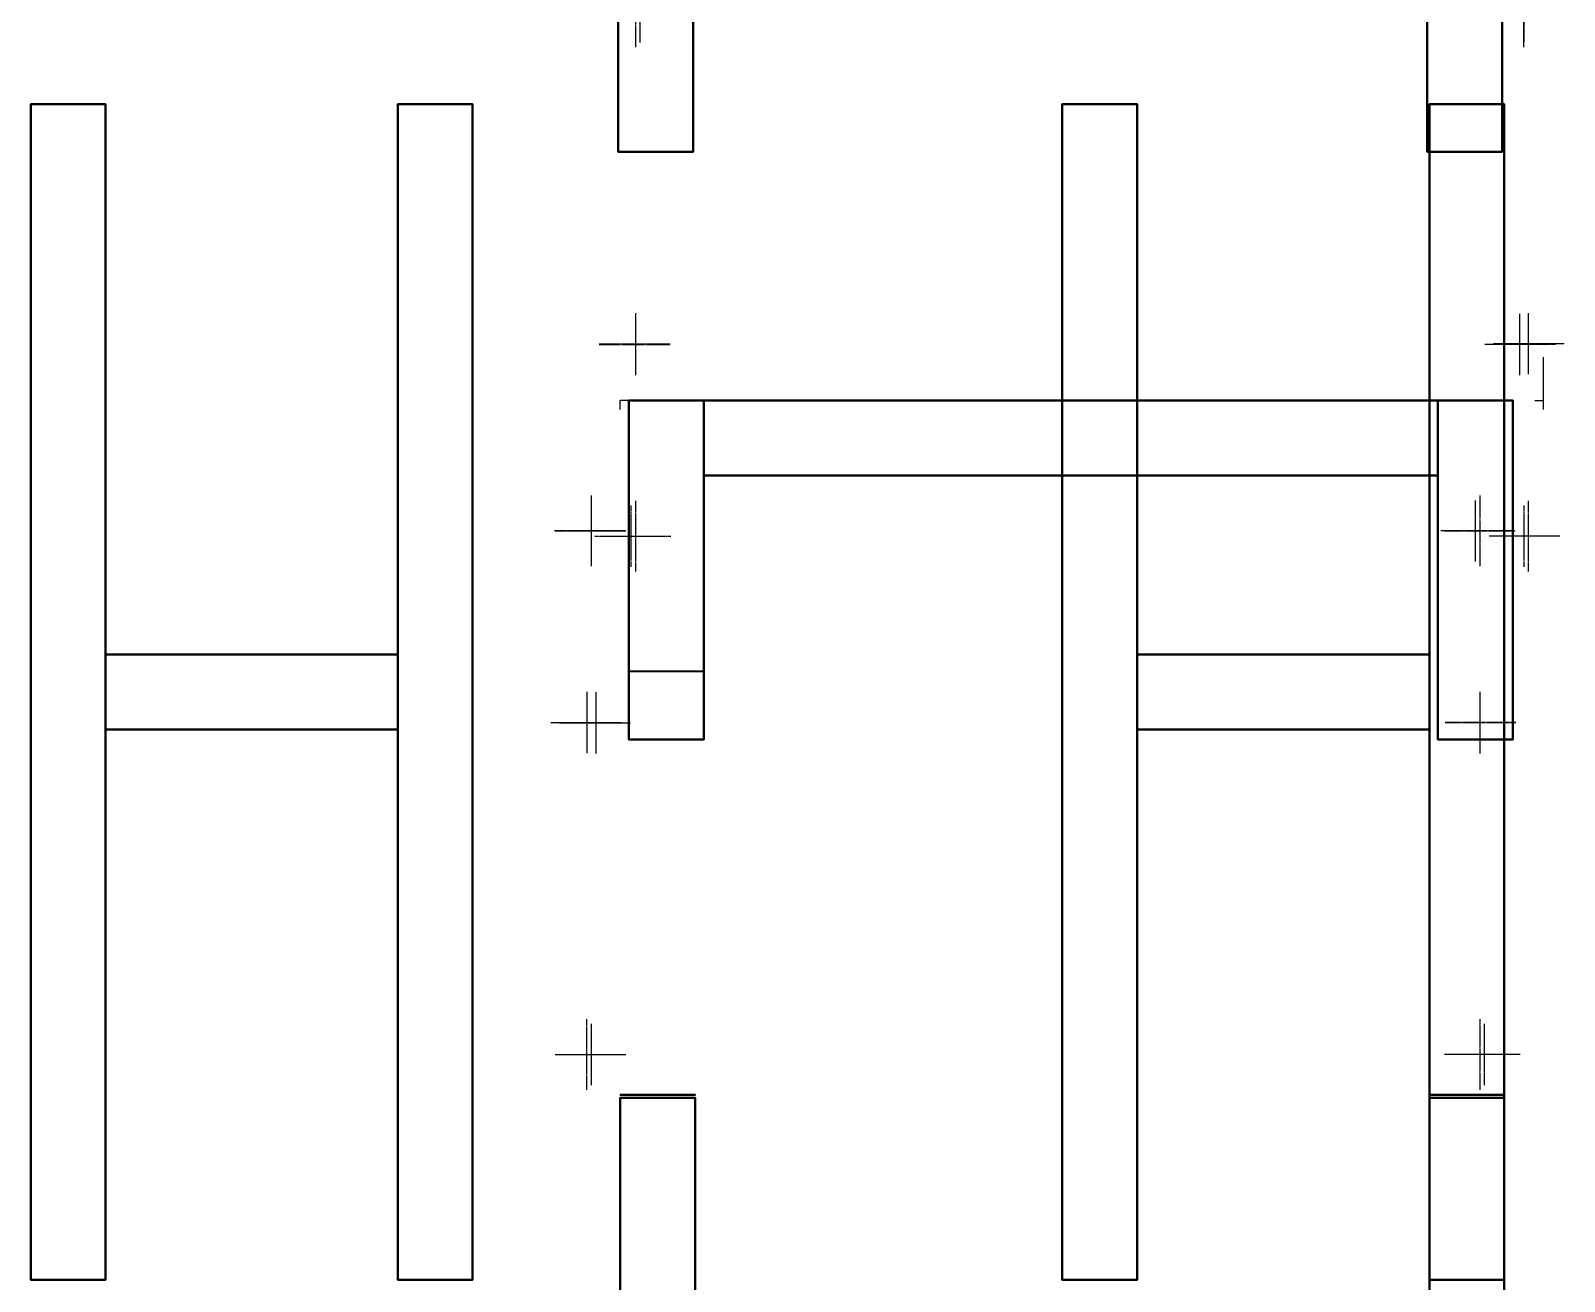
# Model space of a CAD drawing. Header units: millimetres. Extents: x 243124 to 273071, y 145208 to 177017.
# Drawn here: x 272550 to 273071, y 148943 to 149368 of the extents above; entities that cross this region are included whole.
import ezdxf

# ---------------------------------------------------------------- set-up
doc = ezdxf.new("R2010")
doc.units = ezdxf.units.MM
doc.linetypes.add('DASHDOT2', pattern=[12.7, 6.35, -3.175, 0, -3.175])
for name, color, linetype in [('I-INST-RED-BMS-HDT', 1, 'Continuous'), ('I-INST-RED-BMS-HDT @ 1', 1, 'Continuous'), ('I-INST-YELLOW-DCS-HDT @ 1', 2, 'Continuous'), ('INST-ORANGE-SIS-HDT @ 1', 30, 'Continuous')]:
    doc.layers.add(name, color=color, linetype=linetype)

# ---------------------------------------------------------------- blocks, each defined once
blk = doc.blocks.new('*U21')
at = {"lineweight": 35}
mesh = blk.add_polyface(dxfattribs=at)
corners = [(-150, 399), (-150, 0), (-150, 0, 117), (-150, 399, 117)]
mesh.append_faces([[corners[k] for k in face] for face in [(0, 1, 2, 3)]])
mesh = blk.add_polyface(dxfattribs=at)
corners = [(-150, 399, 117), (-150, 0, 117), (-124.61, 0, 117), (-124.61, 399, 117)]
mesh.append_faces([[corners[k] for k in face] for face in [(0, 1, 2, 3)]])
mesh = blk.add_polyface(dxfattribs=at)
corners = [(-124.61, 399), (-124.61, 0), (-150, 0), (-150, 399)]
mesh.append_faces([[corners[k] for k in face] for face in [(0, 1, 2, 3)]])
mesh = blk.add_polyface(dxfattribs=at)
corners = [(-124.61, 399, 117), (-124.61, 0, 117), (-124.61, 0), (-124.61, 399)]
mesh.append_faces([[corners[k] for k in face] for face in [(0, 1, 2, 3)]])
mesh = blk.add_polyface(dxfattribs=at)
corners = [(0, 399), (0, 0), (-25.41, 0), (-25.41, 399)]
mesh.append_faces([[corners[k] for k in face] for face in [(0, 1, 2, 3)]])
mesh = blk.add_polyface(dxfattribs=at)
corners = [(-25.41, 399), (-25.41, 0), (-25.41, 0, 117), (-25.41, 399, 117)]
mesh.append_faces([[corners[k] for k in face] for face in [(0, 1, 2, 3)]])
mesh = blk.add_polyface(dxfattribs=at)
corners = [(-25.41, 399, 117), (-25.41, 0, 117), (0, 0, 117), (0, 399, 117)]
mesh.append_faces([[corners[k] for k in face] for face in [(0, 1, 2, 3)]])
mesh = blk.add_polyface(dxfattribs=at)
corners = [(0, 399, 117), (0, 0, 117), (0, 0), (0, 399)]
mesh.append_faces([[corners[k] for k in face] for face in [(0, 1, 2, 3)]])
mesh = blk.add_polyface(dxfattribs=at)
corners = [(-124.61, 186.8, 25.4), (-25.41, 186.8, 25.4), (-25.41, 212.2, 25.4), (-124.61, 212.2, 25.4)]
mesh.append_faces([[corners[k] for k in face] for face in [(0, 1, 2, 3)]])
mesh = blk.add_polyface(dxfattribs=at)
corners = [(-124.61, 212.2, 25.4), (-25.41, 212.2, 25.4), (-25.41, 212.2), (-124.61, 212.2)]
mesh.append_faces([[corners[k] for k in face] for face in [(0, 1, 2, 3)]])
mesh = blk.add_polyface(dxfattribs=at)
corners = [(-124.61, 212.2), (-25.41, 212.2), (-25.41, 186.8), (-124.61, 186.8)]
mesh.append_faces([[corners[k] for k in face] for face in [(0, 1, 2, 3)]])
mesh = blk.add_polyface(dxfattribs=at)
corners = [(-124.61, 186.8), (-25.41, 186.8), (-25.41, 186.8, 25.4), (-124.61, 186.8, 25.4)]
mesh.append_faces([[corners[k] for k in face] for face in [(0, 1, 2, 3)]])
mesh = blk.add_polyface(dxfattribs=at)
corners = [(-150, 0), (-124.61, 0), (-124.61, 0, 117), (-150, 0, 117), (0, 0, 117), (-25.41, 0, 117), (-25.41, 0), (0, 0)]
mesh.append_faces([[corners[k] for k in face] for face in [(2, 3, 0, 1), (4, 5, 6, 7)]])
blk = doc.blocks.new('HY-ST115 TRAMO RECTO 300')
at = {"lineweight": 35}
mesh = blk.add_polyface(dxfattribs=at)
corners = [(0, 300), (0, 274.61), (0, 274.61, 115), (0, 300, 115), (0, 0, 115), (0, 25.41, 115), (0, 25.41), (0, 0)]
mesh.append_faces([[corners[k] for k in face] for face in [(2, 3, 0, 1), (4, 5, 6, 7)]])
mesh = blk.add_polyface(dxfattribs=at)
corners = [(2999, 300), (0, 300), (0, 300, 115), (2999, 300, 115)]
mesh.append_faces([[corners[k] for k in face] for face in [(0, 1, 2, 3)]])
mesh = blk.add_polyface(dxfattribs=at)
corners = [(2999, 300, 92), (0, 300, 115), (0, 274.61, 115), (2999, 274.61, 92)]
mesh.append_faces([[corners[k] for k in face] for face in [(0, 1, 2, 3)]])
mesh = blk.add_polyface(dxfattribs=at)
corners = [(2999, 274.61), (0, 274.61), (0, 300), (2999, 300)]
mesh.append_faces([[corners[k] for k in face] for face in [(0, 1, 2, 3)]])
mesh = blk.add_polyface(dxfattribs=at)
corners = [(2999, 300), (2999, 300, 115), (2999, 274.61, 115), (2999, 274.61), (2999, 0, 115), (2999, 0), (2999, 25.41), (2999, 25.41, 115)]
mesh.append_faces([[corners[k] for k in face] for face in [(0, 1, 2, 3), (6, 7, 4, 5)]])
mesh = blk.add_polyface(dxfattribs=at)
corners = [(3000, 300), (3000, 274.61), (3000, 274.61, 115), (3000, 300, 115), (3000, 0, 115), (3000, 25.41, 115), (3000, 25.41), (3000, 0)]
mesh.append_faces([[corners[k] for k in face] for face in [(2, 3, 0, 1), (4, 5, 6, 7)]])
mesh = blk.add_polyface(dxfattribs=at)
corners = [(2999, 274.61, 115), (0, 274.61, 115), (0, 274.61), (2999, 274.61)]
mesh.append_faces([[corners[k] for k in face] for face in [(0, 1, 2, 3)]])
mesh = blk.add_polyface(dxfattribs=at)
corners = [(186.8, 274.61), (186.8, 25.41), (186.8, 25.41, 25.4), (186.8, 274.61, 25.4)]
mesh.append_faces([[corners[k] for k in face] for face in [(0, 1, 2, 3)]])
mesh = blk.add_polyface(dxfattribs=at)
corners = [(186.8, 274.61, 25.4), (186.8, 25.41, 25.4), (212.2, 25.41, 25.4), (212.2, 274.61, 25.4)]
mesh.append_faces([[corners[k] for k in face] for face in [(0, 1, 2, 3)]])
mesh = blk.add_polyface(dxfattribs=at)
corners = [(212.2, 274.61), (212.2, 25.41), (186.8, 25.41), (186.8, 274.61)]
mesh.append_faces([[corners[k] for k in face] for face in [(0, 1, 2, 3)]])
mesh = blk.add_polyface(dxfattribs=at)
corners = [(212.2, 274.61, 25.4), (212.2, 25.41, 25.4), (212.2, 25.41), (212.2, 274.61)]
mesh.append_faces([[corners[k] for k in face] for face in [(0, 1, 2, 3)]])
mesh = blk.add_polyface(dxfattribs=at)
corners = [(586.8, 274.61), (586.8, 25.41), (586.8, 25.41, 25.4), (586.8, 274.61, 25.4)]
mesh.append_faces([[corners[k] for k in face] for face in [(0, 1, 2, 3)]])
mesh = blk.add_polyface(dxfattribs=at)
corners = [(586.8, 274.61, 25.4), (586.8, 25.41, 25.4), (612.2, 25.41, 25.4), (612.2, 274.61, 25.4)]
mesh.append_faces([[corners[k] for k in face] for face in [(0, 1, 2, 3)]])
mesh = blk.add_polyface(dxfattribs=at)
corners = [(612.2, 274.61), (612.2, 25.41), (586.8, 25.41), (586.8, 274.61)]
mesh.append_faces([[corners[k] for k in face] for face in [(0, 1, 2, 3)]])
mesh = blk.add_polyface(dxfattribs=at)
corners = [(612.2, 274.61, 25.4), (612.2, 25.41, 25.4), (612.2, 25.41), (612.2, 274.61)]
mesh.append_faces([[corners[k] for k in face] for face in [(0, 1, 2, 3)]])
mesh = blk.add_polyface(dxfattribs=at)
corners = [(986.8, 274.61), (986.8, 25.41), (986.8, 25.41, 25.4), (986.8, 274.61, 25.4)]
mesh.append_faces([[corners[k] for k in face] for face in [(0, 1, 2, 3)]])
mesh = blk.add_polyface(dxfattribs=at)
corners = [(986.8, 274.61, 25.4), (986.8, 25.41, 25.4), (1012.2, 25.41, 25.4), (1012.2, 274.61, 25.4)]
mesh.append_faces([[corners[k] for k in face] for face in [(0, 1, 2, 3)]])
mesh = blk.add_polyface(dxfattribs=at)
corners = [(1012.2, 274.61), (1012.2, 25.41), (986.8, 25.41), (986.8, 274.61)]
mesh.append_faces([[corners[k] for k in face] for face in [(0, 1, 2, 3)]])
mesh = blk.add_polyface(dxfattribs=at)
corners = [(1012.2, 274.61, 25.4), (1012.2, 25.41, 25.4), (1012.2, 25.41), (1012.2, 274.61)]
mesh.append_faces([[corners[k] for k in face] for face in [(0, 1, 2, 3)]])
mesh = blk.add_polyface(dxfattribs=at)
corners = [(1386.8, 274.61), (1386.8, 25.41), (1386.8, 25.41, 25.4), (1386.8, 274.61, 25.4)]
mesh.append_faces([[corners[k] for k in face] for face in [(0, 1, 2, 3)]])
mesh = blk.add_polyface(dxfattribs=at)
corners = [(1386.8, 274.61, 25.4), (1386.8, 25.41, 25.4), (1412.2, 25.41, 25.4), (1412.2, 274.61, 25.4)]
mesh.append_faces([[corners[k] for k in face] for face in [(0, 1, 2, 3)]])
mesh = blk.add_polyface(dxfattribs=at)
corners = [(1412.2, 274.61), (1412.2, 25.41), (1386.8, 25.41), (1386.8, 274.61)]
mesh.append_faces([[corners[k] for k in face] for face in [(0, 1, 2, 3)]])
mesh = blk.add_polyface(dxfattribs=at)
corners = [(1412.2, 274.61, 25.4), (1412.2, 25.41, 25.4), (1412.2, 25.41), (1412.2, 274.61)]
mesh.append_faces([[corners[k] for k in face] for face in [(0, 1, 2, 3)]])
mesh = blk.add_polyface(dxfattribs=at)
corners = [(1786.8, 274.61), (1786.8, 25.41), (1786.8, 25.41, 25.4), (1786.8, 274.61, 25.4)]
mesh.append_faces([[corners[k] for k in face] for face in [(0, 1, 2, 3)]])
mesh = blk.add_polyface(dxfattribs=at)
corners = [(1786.8, 274.61, 25.4), (1786.8, 25.41, 25.4), (1812.2, 25.41, 25.4), (1812.2, 274.61, 25.4)]
mesh.append_faces([[corners[k] for k in face] for face in [(0, 1, 2, 3)]])
mesh = blk.add_polyface(dxfattribs=at)
corners = [(1812.2, 274.61), (1812.2, 25.41), (1786.8, 25.41), (1786.8, 274.61)]
mesh.append_faces([[corners[k] for k in face] for face in [(0, 1, 2, 3)]])
mesh = blk.add_polyface(dxfattribs=at)
corners = [(1812.2, 274.61, 25.4), (1812.2, 25.41, 25.4), (1812.2, 25.41), (1812.2, 274.61)]
mesh.append_faces([[corners[k] for k in face] for face in [(0, 1, 2, 3)]])
mesh = blk.add_polyface(dxfattribs=at)
corners = [(2186.8, 274.61), (2186.8, 25.41), (2186.8, 25.41, 25.4), (2186.8, 274.61, 25.4)]
mesh.append_faces([[corners[k] for k in face] for face in [(0, 1, 2, 3)]])
mesh = blk.add_polyface(dxfattribs=at)
corners = [(2186.8, 274.61, 25.4), (2186.8, 25.41, 25.4), (2212.2, 25.41, 25.4), (2212.2, 274.61, 25.4)]
mesh.append_faces([[corners[k] for k in face] for face in [(0, 1, 2, 3)]])
mesh = blk.add_polyface(dxfattribs=at)
corners = [(2212.2, 274.61), (2212.2, 25.41), (2186.8, 25.41), (2186.8, 274.61)]
mesh.append_faces([[corners[k] for k in face] for face in [(0, 1, 2, 3)]])
mesh = blk.add_polyface(dxfattribs=at)
corners = [(2212.2, 274.61, 25.4), (2212.2, 25.41, 25.4), (2212.2, 25.41), (2212.2, 274.61)]
mesh.append_faces([[corners[k] for k in face] for face in [(0, 1, 2, 3)]])
mesh = blk.add_polyface(dxfattribs=at)
corners = [(2586.8, 274.61), (2586.8, 25.41), (2586.8, 25.41, 25.4), (2586.8, 274.61, 25.4)]
mesh.append_faces([[corners[k] for k in face] for face in [(0, 1, 2, 3)]])
mesh = blk.add_polyface(dxfattribs=at)
corners = [(2586.8, 274.61, 25.4), (2586.8, 25.41, 25.4), (2612.2, 25.41, 25.4), (2612.2, 274.61, 25.4)]
mesh.append_faces([[corners[k] for k in face] for face in [(0, 1, 2, 3)]])
mesh = blk.add_polyface(dxfattribs=at)
corners = [(2612.2, 274.61), (2612.2, 25.41), (2586.8, 25.41), (2586.8, 274.61)]
mesh.append_faces([[corners[k] for k in face] for face in [(0, 1, 2, 3)]])
mesh = blk.add_polyface(dxfattribs=at)
corners = [(2612.2, 274.61, 25.4), (2612.2, 25.41, 25.4), (2612.2, 25.41), (2612.2, 274.61)]
mesh.append_faces([[corners[k] for k in face] for face in [(0, 1, 2, 3)]])
mesh = blk.add_polyface(dxfattribs=at)
corners = [(2999, 0), (0, 0), (0, 25.41), (2999, 25.41)]
mesh.append_faces([[corners[k] for k in face] for face in [(0, 1, 2, 3)]])
mesh = blk.add_polyface(dxfattribs=at)
corners = [(2999, 25.41), (0, 25.41), (0, 25.41, 115), (2999, 25.41, 115)]
mesh.append_faces([[corners[k] for k in face] for face in [(0, 1, 2, 3)]])
mesh = blk.add_polyface(dxfattribs=at)
corners = [(2999, 25.41, 115), (0, 25.41, 115), (0, 0, 115), (2999, 0, 115)]
mesh.append_faces([[corners[k] for k in face] for face in [(0, 1, 2, 3)]])
mesh = blk.add_polyface(dxfattribs=at)
corners = [(600, 0, 0.01), (574.6, 0, 0.01), (574.6, 0, 115.01), (600, 0, 115.01), (0, 0, 115.01), (0, 0, 115.01), (0, 0, 0.01), (0, 0, 0.01)]
mesh.append_faces([[corners[k] for k in face] for face in [(0, 1, 2, 3), (6, 7, 4, 5)]])
mesh = blk.add_polyface(dxfattribs=at)
corners = [(2999, 0, 115), (0, 0, 115), (0, 0), (2999, 0)]
mesh.append_faces([[corners[k] for k in face] for face in [(0, 1, 2, 3)]])
blk = doc.blocks.new('*U23')
at = {"lineweight": 35}
mesh = blk.add_polyface(dxfattribs=at)
corners = [(-150, 399), (-150, 0), (-150, 0, 117), (-150, 399, 117)]
mesh.append_faces([[corners[k] for k in face] for face in [(0, 1, 2, 3)]])
mesh = blk.add_polyface(dxfattribs=at)
corners = [(-150, 399, 117), (-150, 0, 117), (-124.61, 0, 117), (-124.61, 399, 117)]
mesh.append_faces([[corners[k] for k in face] for face in [(0, 1, 2, 3)]])
mesh = blk.add_polyface(dxfattribs=at)
corners = [(-124.61, 399), (-124.61, 0), (-150, 0), (-150, 399)]
mesh.append_faces([[corners[k] for k in face] for face in [(0, 1, 2, 3)]])
mesh = blk.add_polyface(dxfattribs=at)
corners = [(-124.61, 399, 117), (-124.61, 0, 117), (-124.61, 0), (-124.61, 399)]
mesh.append_faces([[corners[k] for k in face] for face in [(0, 1, 2, 3)]])
mesh = blk.add_polyface(dxfattribs=at)
corners = [(0, 399), (0, 0), (-25.41, 0), (-25.41, 399)]
mesh.append_faces([[corners[k] for k in face] for face in [(0, 1, 2, 3)]])
mesh = blk.add_polyface(dxfattribs=at)
corners = [(-25.41, 399), (-25.41, 0), (-25.41, 0, 117), (-25.41, 399, 117)]
mesh.append_faces([[corners[k] for k in face] for face in [(0, 1, 2, 3)]])
mesh = blk.add_polyface(dxfattribs=at)
corners = [(-25.41, 399, 117), (-25.41, 0, 117), (0, 0, 117), (0, 399, 117)]
mesh.append_faces([[corners[k] for k in face] for face in [(0, 1, 2, 3)]])
mesh = blk.add_polyface(dxfattribs=at)
corners = [(0, 399, 117), (0, 0, 117), (0, 0), (0, 399)]
mesh.append_faces([[corners[k] for k in face] for face in [(0, 1, 2, 3)]])
mesh = blk.add_polyface(dxfattribs=at)
corners = [(-124.61, 186.8, 25.4), (-25.41, 186.8, 25.4), (-25.41, 212.2, 25.4), (-124.61, 212.2, 25.4)]
mesh.append_faces([[corners[k] for k in face] for face in [(0, 1, 2, 3)]])
mesh = blk.add_polyface(dxfattribs=at)
corners = [(-124.61, 212.2, 25.4), (-25.41, 212.2, 25.4), (-25.41, 212.2), (-124.61, 212.2)]
mesh.append_faces([[corners[k] for k in face] for face in [(0, 1, 2, 3)]])
mesh = blk.add_polyface(dxfattribs=at)
corners = [(-124.61, 212.2), (-25.41, 212.2), (-25.41, 186.8), (-124.61, 186.8)]
mesh.append_faces([[corners[k] for k in face] for face in [(0, 1, 2, 3)]])
mesh = blk.add_polyface(dxfattribs=at)
corners = [(-124.61, 186.8), (-25.41, 186.8), (-25.41, 186.8, 25.4), (-124.61, 186.8, 25.4)]
mesh.append_faces([[corners[k] for k in face] for face in [(0, 1, 2, 3)]])
mesh = blk.add_polyface(dxfattribs=at)
corners = [(-150, 0), (-124.61, 0), (-124.61, 0, 117), (-150, 0, 117), (0, 0, 117), (-25.41, 0, 117), (-25.41, 0), (0, 0)]
mesh.append_faces([[corners[k] for k in face] for face in [(2, 3, 0, 1), (4, 5, 6, 7)]])
blk = doc.blocks.new('HY-ST115 ESLA-1izq')
at = {"color": 1, "linetype": 'DASHDOT2', "ltscale": 0.025}
for p, q in [((0, -12), (0, 12)), ((-12, 0), (12, 0))]:
    blk.add_line(p, q, dxfattribs=at)
at = {"color": 1, "linetype": 'DASHDOT2', "ltscale": 0.025, "extrusion": (-1, 1.09137e-11, -2.86885e-15)}
blk.add_line((0, 0, -11.5), (0, 0, 12.5), dxfattribs=at)
blk = doc.blocks.new('HY-ST115 ESLA-2izq')
at = {"color": 1, "linetype": 'DASHDOT2', "ltscale": 0.025, "extrusion": (-2.60398e-16, -6.66134e-16, -1)}
for p, q in [((0, -12), (0, 12)), ((12, 0), (-12, 0))]:
    blk.add_line(p, q, dxfattribs=at)
at = {"color": 1, "linetype": 'DASHDOT2', "ltscale": 0.025, "extrusion": (-1, -3.88578e-16, -7.67073e-17)}
blk.add_line((0, 0, 12), (0, 0, -12), dxfattribs=at)
blk = doc.blocks.new('HY-ST115 ESLA-ME1der1')
at = {"color": 1, "extrusion": (-2.60398e-16, -2.22045e-16, -1)}
for p, q in [((0, -12, 1.5), (0, 12, 1.5)), ((130, -12), (130, 12)), ((12, 0, 1.5), (-12, 0, 1.5)), ((142, 0), (118, 0))]:
    blk.add_line(p, q, dxfattribs=at)
at = {"color": 1, "extrusion": (1, -2.22045e-16, -7.67073e-17)}
for p, q in [((130, 0, 12.25), (130, 0, -11.75)), ((0, 0, 13.75), (0, 0, -10.25))]:
    blk.add_line(p, q, dxfattribs=at)
blk = doc.blocks.new('HY-ST115 ESLA-ME1izq')
at = {"color": 1, "linetype": 'DASHDOT2', "ltscale": 0.025, "extrusion": (2.60398e-16, -2.22045e-16, -1)}
for p, q in [((0, -12, -1.5), (0, 12, -1.5)), ((130, -12), (130, 12)), ((-12, 0, -1.5), (12, 0, -1.5)), ((118, 0), (142, 0))]:
    blk.add_line(p, q, dxfattribs=at)
at = {"color": 1, "linetype": 'DASHDOT2', "ltscale": 0.025, "extrusion": (-1, -2.22045e-16, -7.67073e-17)}
for p, q in [((0, 0, 10.75), (0, 0, -13.25)), ((130, 0, 12.25), (130, 0, -11.75))]:
    blk.add_line(p, q, dxfattribs=at)
blk = doc.blocks.new('HY-ST115 ESLA-ME1der2')
at = {"color": 1, "extrusion": (-2.60398e-16, -2.22045e-16, -1)}
for p, q in [((0, -12, 1.5), (0, 12, 1.5)), ((130, -12), (130, 12)), ((12, 0, 1.5), (-12, 0, 1.5)), ((142, 0), (118, 0))]:
    blk.add_line(p, q, dxfattribs=at)
at = {"color": 1, "extrusion": (1, -2.77556e-16, -7.67073e-17)}
for p, q in [((0, 0, 13.75), (0, 0, -10.25)), ((130, 0, 12.25), (130, 0, -11.75))]:
    blk.add_line(p, q, dxfattribs=at)
blk = doc.blocks.new('HY-ST115 ESLA-2der')
at = {"color": 1, "linetype": 'DASHDOT2', "ltscale": 0.025}
for p, q in [((0, -12), (0, 12)), ((-12, 0), (12, 0))]:
    blk.add_line(p, q, dxfattribs=at)
at = {"color": 1, "linetype": 'DASHDOT2', "ltscale": 0.025, "extrusion": (1, -1.35452e-16, 6.12303e-17)}
blk.add_line((0, 0, 12), (0, 0, -12), dxfattribs=at)
blk = doc.blocks.new('HY-ST115 ESLA-1der')
at = {"color": 1, "linetype": 'DASHDOT2', "ltscale": 0.025}
for p, q in [((0, -12), (0, 12)), ((-12, 0), (12, 0))]:
    blk.add_line(p, q, dxfattribs=at)
blk = doc.blocks.new('HY-ST115 BART_300x4x90i-3D')
at = {"color": 0, "linetype": 'ByBlock', "lineweight": 0, "extrusion": (4.0044e-16, -5.91439e-17, -1), "rotation": 59.99999999993758}
blk.add_blockref('HY-ST115 ESLA-ME1der1', (264.78, 110.57, 303.7), dxfattribs=at)
at = {"color": 0, "linetype": 'ByBlock', "lineweight": 0}
for p, rotation in [((-329.78, 223.16, -2.2), 300.0000000000624), ((-264.66, 111, -0.7), 329.9999999999376)]:
    blk.add_blockref('HY-ST115 ESLA-ME1izq', p, dxfattribs=dict(at, rotation=rotation))
at = {"color": 0, "linetype": 'ByBlock', "lineweight": 0, "extrusion": (2.22045e-16, -4.05736e-16, -1), "rotation": 90}
blk.add_blockref('HY-ST115 ESLA-1izq', (329.78, 223.16, 303.7), dxfattribs=at)
at = {"color": 0, "linetype": 'ByBlock', "lineweight": 0, "extrusion": (0, -2.83275e-16, -1), "rotation": 90}
blk.add_blockref('HY-ST115 ESLA-2izq', (329.78, 223.16, 2.2), dxfattribs=at)
at = {"color": 0, "linetype": 'ByBlock', "lineweight": 0, "extrusion": (3.33934e-16, 2.50292e-16, -1), "rotation": 30.00000000006242}
blk.add_blockref('HY-ST115 ESLA-ME1der2', (152.08, 46, 302.2), dxfattribs=at)
at = {"color": 0, "linetype": 'ByBlock', "lineweight": 0}
blk.add_blockref('HY-ST115 ESLA-2der', (-152.08, 46, -2.2), dxfattribs=at)
at = {"color": 0, "linetype": 'ByBlock', "lineweight": 0, "extrusion": (4.32964e-17, 1.78748e-16, -1)}
blk.add_blockref('HY-ST115 ESLA-1der', (152.08, 46, 305.2), dxfattribs=at)
blk = doc.blocks.new('*U25')
at = {"lineweight": 35}
mesh = blk.add_polyface(dxfattribs=at)
corners = [(-300, 399), (-300, 0), (-300, 0, 115), (-300, 399, 115)]
mesh.append_faces([[corners[k] for k in face] for face in [(0, 1, 2, 3)]])
mesh = blk.add_polyface(dxfattribs=at)
corners = [(-300, 399, 115), (-300, 0, 115), (-274.61, 0, 115), (-274.61, 399, 115)]
mesh.append_faces([[corners[k] for k in face] for face in [(0, 1, 2, 3)]])
mesh = blk.add_polyface(dxfattribs=at)
corners = [(-274.61, 399), (-274.61, 0), (-300, 0), (-300, 399)]
mesh.append_faces([[corners[k] for k in face] for face in [(0, 1, 2, 3)]])
mesh = blk.add_polyface(dxfattribs=at)
corners = [(-274.61, 399, 115), (-274.61, 0, 115), (-274.61, 0), (-274.61, 399)]
mesh.append_faces([[corners[k] for k in face] for face in [(0, 1, 2, 3)]])
mesh = blk.add_polyface(dxfattribs=at)
corners = [(0, 399), (0, 0), (-25.41, 0), (-25.41, 399)]
mesh.append_faces([[corners[k] for k in face] for face in [(0, 1, 2, 3)]])
mesh = blk.add_polyface(dxfattribs=at)
corners = [(-25.41, 399), (-25.41, 0), (-25.41, 0, 115), (-25.41, 399, 115)]
mesh.append_faces([[corners[k] for k in face] for face in [(0, 1, 2, 3)]])
mesh = blk.add_polyface(dxfattribs=at)
corners = [(-25.41, 399, 115), (-25.41, 0, 115), (0, 0, 115), (0, 399, 115)]
mesh.append_faces([[corners[k] for k in face] for face in [(0, 1, 2, 3)]])
mesh = blk.add_polyface(dxfattribs=at)
corners = [(0, 399, 115), (0, 0, 115), (0, 0), (0, 399)]
mesh.append_faces([[corners[k] for k in face] for face in [(0, 1, 2, 3)]])
mesh = blk.add_polyface(dxfattribs=at)
corners = [(-274.61, 186.8, 25.4), (-25.41, 186.8, 25.4), (-25.41, 212.2, 25.4), (-274.61, 212.2, 25.4)]
mesh.append_faces([[corners[k] for k in face] for face in [(0, 1, 2, 3)]])
mesh = blk.add_polyface(dxfattribs=at)
corners = [(-274.61, 212.2, 25.4), (-25.41, 212.2, 25.4), (-25.41, 212.2), (-274.61, 212.2)]
mesh.append_faces([[corners[k] for k in face] for face in [(0, 1, 2, 3)]])
mesh = blk.add_polyface(dxfattribs=at)
corners = [(-274.61, 212.2), (-25.41, 212.2), (-25.41, 186.8), (-274.61, 186.8)]
mesh.append_faces([[corners[k] for k in face] for face in [(0, 1, 2, 3)]])
mesh = blk.add_polyface(dxfattribs=at)
corners = [(-274.61, 186.8), (-25.41, 186.8), (-25.41, 186.8, 25.4), (-274.61, 186.8, 25.4)]
mesh.append_faces([[corners[k] for k in face] for face in [(0, 1, 2, 3)]])
mesh = blk.add_polyface(dxfattribs=at)
corners = [(-300, 0), (-274.61, 0), (-274.61, 0, 115), (-300, 0, 115), (0, 0, 115), (-25.41, 0, 115), (-25.41, 0), (0, 0)]
mesh.append_faces([[corners[k] for k in face] for face in [(2, 3, 0, 1), (4, 5, 6, 7)]])
blk = doc.blocks.new('HY-ST115 ESLA-ME1der')
at = {"color": 1, "linetype": 'DASHDOT2', "ltscale": 0.025, "extrusion": (-2.60398e-16, -2.22045e-16, -1)}
for p, q in [((0, -12, 1.5), (0, 12, 1.5)), ((130, -12), (130, 12)), ((12, 0, 1.5), (-12, 0, 1.5)), ((142, 0), (118, 0))]:
    blk.add_line(p, q, dxfattribs=at)
at = {"color": 1, "extrusion": (1, -2.77556e-16, -7.67073e-17)}
blk.add_line((0, 0, 13.75), (0, 0, -10.25), dxfattribs=at)
at = {"color": 1, "linetype": 'DASHDOT2', "ltscale": 0.025, "extrusion": (1, -2.77556e-16, -7.67073e-17)}
blk.add_line((130, 0, 12.25), (130, 0, -11.75), dxfattribs=at)
blk = doc.blocks.new('HY-ST115 BART_300x4x90e-3D')
for p, q in [((0, 3, 3), (0, 3)), ((0, 0), (0, 3)), ((286.97, 4.5, -283.35), (269.19, 4.5, -283.35)), ((283.97, 1.5, -283.35), (283.97, 4.5, -283.35)), ((283.97, -305.89, -283.35), (283.97, -308.89, -283.35)), ((0, -307.39, 0), (0, -310.39, 0)), ((0, -310.39, 3), (0, -310.39, 0)), ((286.97, -308.89, -283.35), (283.97, -308.89, -283.35))]:
    blk.add_line(p, q)
at = {"color": 0, "linetype": 'ByBlock', "lineweight": 0, "extrusion": (3.76363e-16, 1, 1.49e-16), "rotation": 30.00000000006242}
blk.add_blockref('HY-ST115 ESLA-ME1der', (-264.66, -19, -2.2), dxfattribs=at)
at = {"color": 0, "linetype": 'ByBlock', "lineweight": 0, "extrusion": (4.05736e-16, 1, 2.22045e-16)}
blk.add_blockref('HY-ST115 ESLA-1izq', (-152.08, 46, -2.2), dxfattribs=at)
at = {"color": 0, "linetype": 'ByBlock', "lineweight": 0, "extrusion": (4.14341e-16, 1, 4.9792e-17), "rotation": 59.99999999993758}
blk.add_blockref('HY-ST115 ESLA-ME1der', (-329.97, -131.27, -3.7), dxfattribs=at)
at = {"color": 0, "linetype": 'ByBlock', "lineweight": 0, "extrusion": (1.78748e-16, 1, -4.32964e-17), "rotation": 90}
blk.add_blockref('HY-ST115 ESLA-1der', (-329.97, -131.27, -0.7), dxfattribs=at)
at = {"color": 0, "linetype": 'ByBlock', "lineweight": 0, "extrusion": (-2.60373e-16, -1, 2.96823e-16), "rotation": 329.9999999999376}
blk.add_blockref('HY-ST115 ESLA-ME1izq', (152.08, 46, 303.7), dxfattribs=at)
at = {"color": 0, "linetype": 'ByBlock', "lineweight": 0, "extrusion": (2.83275e-16, 1, 0)}
blk.add_blockref('HY-ST115 ESLA-2izq', (-152.08, 46, -303.7), dxfattribs=at)
at = {"color": 0, "linetype": 'ByBlock', "lineweight": 0, "extrusion": (-9.09787e-17, -1, 2.78307e-16), "rotation": 300.0000000000624}
blk.add_blockref('HY-ST115 ESLA-ME1izq', (264.97, -18.69, 305.2), dxfattribs=at)
at = {"color": 0, "linetype": 'ByBlock', "lineweight": 0, "extrusion": (-1.78748e-16, -1, 1.65757e-16), "rotation": 270}
blk.add_blockref('HY-ST115 ESLA-2der', (329.97, -131.27, 303.7), dxfattribs=at)

msp = doc.modelspace()

# ---------------------------------------------------------------- block references
at = {"layer": 'I-INST-RED-BMS-HDT', "ltscale": 3, "rotation": 270}
msp.add_blockref('HY-ST115 BART_300x4x90e-3D', (273058.95, 149526.36, 108956.14), dxfattribs=at)
at = {"layer": 'I-INST-RED-BMS-HDT', "ltscale": 3, "extrusion": (-6.12323e-17, -1, 6.12323e-17), "xscale": 0.9999144201968336, "yscale": 0.9999144201968336, "zscale": 0.9999144201968336, "rotation": 90}
for p in [(273053.04, 103259.62, -149242.39), (273053.04, 105779.35, -149242.39)]:
    msp.add_blockref('HY-ST115 TRAMO RECTO 300', p, dxfattribs=at)
at = {"layer": 'I-INST-RED-BMS-HDT', "ltscale": 3, "extrusion": (1, 6.73556e-16, 6.12323e-17), "xscale": -1}
msp.add_blockref('HY-ST115 BART_300x4x90i-3D', (148868.36, 102950, 273043.99), dxfattribs=at)
at = {"layer": 'I-INST-RED-BMS-HDT', "ltscale": 3, "xscale": -0.9999144201968334, "yscale": 0.9999144201968334, "zscale": 0.9999144201968334, "rotation": 270}
msp.add_blockref('HY-ST115 TRAMO RECTO 300', (272750.13, 146007, 102950), dxfattribs=at)
at = {"layer": 'I-INST-RED-BMS-HDT @ 1', "ltscale": 3, "xscale": -1, "rotation": 180}
msp.add_blockref('*U25', (273049.42, 149725.82, 108946), dxfattribs=at)
at = {"layer": 'I-INST-YELLOW-DCS-HDT @ 1', "ltscale": 3, "rotation": 180}
msp.add_blockref('*U21', (272900.1, 149342.99, 102600), dxfattribs=at)
at = {"layer": 'INST-ORANGE-SIS-HDT @ 1', "ltscale": 3, "rotation": 180}
msp.add_blockref('*U23', (272550.02, 149342.99, 102600), dxfattribs=at)

doc.saveas('drawing.dxf')
